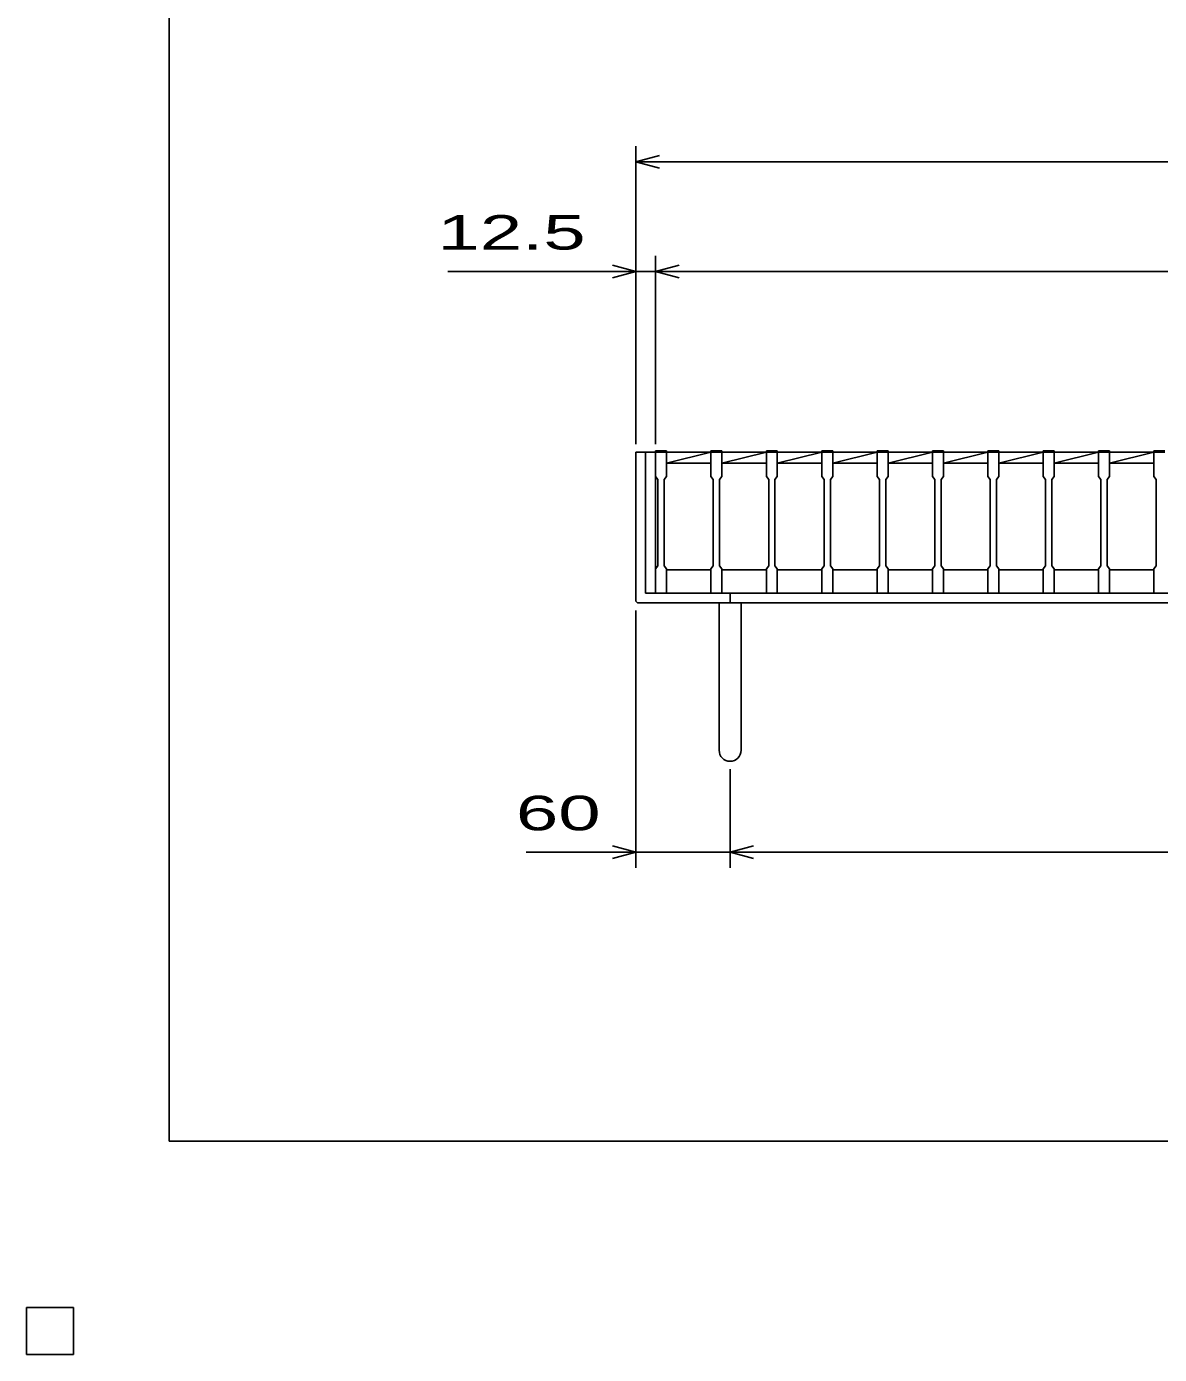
# Model space of a CAD drawing. Units: millimetres, scale not verified. Extents: x -1820 to 1731, y -1282 to 1054.
# Drawn here: x -1820 to -1098, y -1282 to -436 of the extents above; entities that cross this region are included whole.
import ezdxf
from ezdxf.enums import TextEntityAlignment as Align

# ---------------------------------------------------------------- set-up
doc = ezdxf.new("R2010")
doc.units = ezdxf.units.MM
doc.header["$LTSCALE"] = 10
for name, color, linetype, lineweight in [('0_2', 150, 'Continuous', 25), ('16', 3, 'Continuous', 25), ('19', 6, 'Continuous', 25), ('22', 4, 'Continuous', 25), ('24', 2, 'Continuous', 25), ('32', 4, 'Continuous', 25)]:
    doc.layers.add(name, color=color, linetype=linetype, lineweight=lineweight)
doc.styles.add('ベクトル', font='')
doc.styles.get('ベクトル').set_extended_font_data('ベクトル')

msp = doc.modelspace()

# ---------------------------------------------------------------- linework, layer by layer
at = {"layer": '0_2'}
for p, q in [((-1729, -1146.5), (-1729, 1053.5)), ((1731, -1146.5), (-1729, -1146.5)), ((-1790, -1252.5), (-1820, -1252.5)), ((-1820, -1252.5), (-1820, -1282.5)), ((-1790, -1252.5), (-1820, -1252.5)), ((-1820, -1252.5), (-1820, -1282.5)), ((-1790, -1252.5), (-1820, -1252.5)), ((-1820, -1252.5), (-1820, -1282.5)), ((-1790, -1252.5), (-1820, -1252.5)), ((-1820, -1252.5), (-1820, -1282.5)), ((-1790, -1252.5), (-1820, -1252.5)), ((-1820, -1252.5), (-1820, -1282.5)), ((-1790, -1282.5), (-1790, -1252.5)), ((-1790, -1282.5), (-1790, -1252.5)), ((-1790, -1282.5), (-1790, -1252.5)), ((-1790, -1282.5), (-1790, -1252.5)), ((-1790, -1282.5), (-1790, -1252.5)), ((-1820, -1282.5), (-1790, -1282.5)), ((-1820, -1282.5), (-1790, -1282.5)), ((-1820, -1282.5), (-1790, -1282.5)), ((-1820, -1282.5), (-1790, -1282.5)), ((-1820, -1282.5), (-1790, -1282.5))]:
    msp.add_line(p, q, dxfattribs=at)
at = {"layer": '16'}
for p, q in [((-1419, -707.5), (-1419, -706.8)), ((-1419, -706.8), (-1412, -706.8)), ((-1419, -707.5), (-1419, -723)), ((-1412, -707.5), (-1419, -707.5)), ((-1419, -707.5), (-1419, -782.5)), ((-1412, -706.8), (-1412, -707.5)), ((-1412, -723), (-1412, -707.5)), ((-1412, -707.5), (-1383.7, -707.5)), ((-1412, -714.5), (-1383.7, -707.5)), ((-1383.7, -707.5), (-1383.7, -706.8)), ((-1383.7, -706.8), (-1376.7, -706.8)), ((-1383.7, -707.5), (-1383.7, -723)), ((-1376.7, -707.5), (-1383.7, -707.5)), ((-1376.7, -706.8), (-1376.7, -707.5)), ((-1376.7, -723), (-1376.7, -707.5)), ((-1376.7, -707.5), (-1348.4, -707.5)), ((-1376.7, -714.5), (-1348.4, -707.5)), ((-1348.4, -707.5), (-1348.4, -706.8)), ((-1348.4, -706.8), (-1341.4, -706.8)), ((-1348.4, -707.5), (-1348.4, -723)), ((-1341.4, -707.5), (-1348.4, -707.5)), ((-1341.4, -706.8), (-1341.4, -707.5)), ((-1341.4, -723), (-1341.4, -707.5)), ((-1341.4, -707.5), (-1313.1, -707.5)), ((-1341.4, -714.5), (-1313.1, -707.5)), ((-1313.1, -707.5), (-1313.1, -706.8)), ((-1313.1, -706.8), (-1306.1, -706.8)), ((-1313.1, -707.5), (-1313.1, -723)), ((-1306.1, -707.5), (-1313.1, -707.5)), ((-1306.1, -706.8), (-1306.1, -707.5)), ((-1306.1, -723), (-1306.1, -707.5)), ((-1306.1, -707.5), (-1277.8, -707.5)), ((-1306.1, -714.5), (-1277.8, -707.5)), ((-1277.8, -707.5), (-1277.8, -706.8)), ((-1277.8, -706.8), (-1270.8, -706.8)), ((-1277.8, -707.5), (-1277.8, -723)), ((-1270.8, -707.5), (-1277.8, -707.5)), ((-1270.8, -706.8), (-1270.8, -707.5)), ((-1270.8, -723), (-1270.8, -707.5)), ((-1270.8, -707.5), (-1242.5, -707.5)), ((-1270.8, -714.5), (-1242.5, -707.5)), ((-1242.5, -707.5), (-1242.5, -706.8)), ((-1242.5, -706.8), (-1235.5, -706.8)), ((-1242.5, -707.5), (-1242.5, -723)), ((-1235.5, -707.5), (-1242.5, -707.5)), ((-1235.5, -706.8), (-1235.5, -707.5)), ((-1235.5, -723), (-1235.5, -707.5)), ((-1235.5, -707.5), (-1207.2, -707.5)), ((-1235.5, -714.5), (-1207.2, -707.5)), ((-1207.2, -707.5), (-1207.2, -706.8)), ((-1207.2, -706.8), (-1200.2, -706.8)), ((-1207.2, -707.5), (-1207.2, -723)), ((-1200.2, -707.5), (-1207.2, -707.5)), ((-1200.2, -706.8), (-1200.2, -707.5)), ((-1200.2, -723), (-1200.2, -707.5)), ((-1200.2, -707.5), (-1171.9, -707.5)), ((-1200.2, -714.5), (-1171.9, -707.5)), ((-1171.9, -707.5), (-1171.9, -706.8)), ((-1171.9, -706.8), (-1164.9, -706.8)), ((-1171.9, -707.5), (-1171.9, -723)), ((-1164.9, -707.5), (-1171.9, -707.5)), ((-1164.9, -706.8), (-1164.9, -707.5)), ((-1164.9, -723), (-1164.9, -707.5)), ((-1164.9, -707.5), (-1136.6, -707.5)), ((-1164.9, -714.5), (-1136.6, -707.5)), ((-1136.6, -707.5), (-1136.6, -706.8)), ((-1136.6, -706.8), (-1129.6, -706.8)), ((-1136.6, -707.5), (-1136.6, -723)), ((-1129.6, -707.5), (-1136.6, -707.5)), ((-1129.6, -706.8), (-1129.6, -707.5)), ((-1129.6, -723), (-1129.6, -707.5)), ((-1129.6, -707.5), (-1101.3, -707.5)), ((-1129.6, -714.5), (-1101.3, -707.5)), ((-1101.3, -707.5), (-1101.3, -706.8)), ((-1101.3, -706.8), (-1094.3, -706.8)), ((-1101.3, -707.5), (-1101.3, -723)), ((-1094.3, -707.5), (-1101.3, -707.5)), ((-1412, -714.5), (-1383.7, -714.5)), ((-1376.7, -714.5), (-1348.4, -714.5)), ((-1341.4, -714.5), (-1313.1, -714.5)), ((-1306.1, -714.5), (-1277.8, -714.5)), ((-1270.8, -714.5), (-1242.5, -714.5)), ((-1235.5, -714.5), (-1207.2, -714.5)), ((-1200.2, -714.5), (-1171.9, -714.5)), ((-1164.9, -714.5), (-1136.6, -714.5)), ((-1129.6, -714.5), (-1101.3, -714.5)), ((-1419, -723), (-1417.5, -725)), ((-1417.5, -725), (-1417.5, -780)), ((-1413.5, -725), (-1412, -723)), ((-1413.5, -780), (-1413.5, -725)), ((-1383.7, -723), (-1382.2, -725)), ((-1382.2, -725), (-1382.2, -780)), ((-1378.2, -725), (-1376.7, -723)), ((-1378.2, -780), (-1378.2, -725)), ((-1348.4, -723), (-1346.9, -725)), ((-1346.9, -725), (-1346.9, -780)), ((-1342.9, -725), (-1341.4, -723)), ((-1342.9, -780), (-1342.9, -725)), ((-1313.1, -723), (-1311.6, -725)), ((-1311.6, -725), (-1311.6, -780)), ((-1307.6, -725), (-1306.1, -723)), ((-1307.6, -780), (-1307.6, -725)), ((-1277.8, -723), (-1276.3, -725)), ((-1276.3, -725), (-1276.3, -780)), ((-1272.3, -725), (-1270.8, -723)), ((-1272.3, -780), (-1272.3, -725)), ((-1242.5, -723), (-1241, -725)), ((-1241, -725), (-1241, -780)), ((-1237, -725), (-1235.5, -723)), ((-1237, -780), (-1237, -725)), ((-1207.2, -723), (-1205.7, -725)), ((-1205.7, -725), (-1205.7, -780)), ((-1201.7, -725), (-1200.2, -723)), ((-1201.7, -780), (-1201.7, -725)), ((-1171.9, -723), (-1170.4, -725)), ((-1170.4, -725), (-1170.4, -780)), ((-1166.4, -725), (-1164.9, -723)), ((-1166.4, -780), (-1166.4, -725)), ((-1136.6, -723), (-1135.1, -725)), ((-1135.1, -725), (-1135.1, -780)), ((-1131.1, -725), (-1129.6, -723)), ((-1131.1, -780), (-1131.1, -725)), ((-1101.3, -723), (-1099.8, -725)), ((-1099.8, -725), (-1099.8, -780)), ((-1417.5, -780), (-1419, -782)), ((-1419, -782), (-1419, -797.5)), ((-1412, -782), (-1413.5, -780)), ((-1412, -797.5), (-1412, -782)), ((-1412, -782.5), (-1383.7, -782.5)), ((-1382.2, -780), (-1383.7, -782)), ((-1383.7, -782), (-1383.7, -797.5)), ((-1376.7, -782), (-1378.2, -780)), ((-1376.7, -797.5), (-1376.7, -782)), ((-1376.7, -782.5), (-1348.4, -782.5)), ((-1346.9, -780), (-1348.4, -782)), ((-1348.4, -782), (-1348.4, -797.5)), ((-1341.4, -782), (-1342.9, -780)), ((-1341.4, -797.5), (-1341.4, -782)), ((-1341.4, -782.5), (-1313.1, -782.5)), ((-1311.6, -780), (-1313.1, -782)), ((-1313.1, -782), (-1313.1, -797.5)), ((-1306.1, -782), (-1307.6, -780)), ((-1306.1, -797.5), (-1306.1, -782)), ((-1306.1, -782.5), (-1277.8, -782.5)), ((-1276.3, -780), (-1277.8, -782)), ((-1277.8, -782), (-1277.8, -797.5)), ((-1270.8, -782), (-1272.3, -780)), ((-1270.8, -797.5), (-1270.8, -782)), ((-1270.8, -782.5), (-1242.5, -782.5)), ((-1241, -780), (-1242.5, -782)), ((-1242.5, -782), (-1242.5, -797.5)), ((-1235.5, -782), (-1237, -780)), ((-1235.5, -797.5), (-1235.5, -782)), ((-1235.5, -782.5), (-1207.2, -782.5)), ((-1205.7, -780), (-1207.2, -782)), ((-1207.2, -782), (-1207.2, -797.5)), ((-1200.2, -782), (-1201.7, -780)), ((-1200.2, -797.5), (-1200.2, -782)), ((-1200.2, -782.5), (-1171.9, -782.5)), ((-1170.4, -780), (-1171.9, -782)), ((-1171.9, -782), (-1171.9, -797.5)), ((-1164.9, -782), (-1166.4, -780)), ((-1164.9, -797.5), (-1164.9, -782)), ((-1164.9, -782.5), (-1136.6, -782.5)), ((-1135.1, -780), (-1136.6, -782)), ((-1136.6, -782), (-1136.6, -797.5)), ((-1129.6, -782), (-1131.1, -780)), ((-1129.6, -797.5), (-1129.6, -782)), ((-1129.6, -782.5), (-1101.3, -782.5)), ((-1099.8, -780), (-1101.3, -782)), ((-1101.3, -782), (-1101.3, -797.5)), ((-1419, -797.5), (-1412, -797.5)), ((-1383.7, -797.5), (-1376.7, -797.5)), ((-1348.4, -797.5), (-1341.4, -797.5)), ((-1313.1, -797.5), (-1306.1, -797.5)), ((-1277.8, -797.5), (-1270.8, -797.5)), ((-1242.5, -797.5), (-1235.5, -797.5)), ((-1207.2, -797.5), (-1200.2, -797.5)), ((-1171.9, -797.5), (-1164.9, -797.5)), ((-1136.6, -797.5), (-1129.6, -797.5)), ((-1101.3, -797.5), (-1094.3, -797.5)), ((-1790, -1252.5), (-1820, -1252.5)), ((-1820, -1252.5), (-1820, -1282.5)), ((-1790, -1252.5), (-1820, -1252.5)), ((-1820, -1252.5), (-1820, -1282.5)), ((-1790, -1252.5), (-1820, -1252.5)), ((-1820, -1252.5), (-1820, -1282.5)), ((-1790, -1252.5), (-1820, -1252.5)), ((-1820, -1252.5), (-1820, -1282.5)), ((-1790, -1252.5), (-1820, -1252.5)), ((-1820, -1252.5), (-1820, -1282.5)), ((-1790, -1282.5), (-1790, -1252.5)), ((-1790, -1282.5), (-1790, -1252.5)), ((-1790, -1282.5), (-1790, -1252.5)), ((-1790, -1282.5), (-1790, -1252.5)), ((-1790, -1282.5), (-1790, -1252.5)), ((-1820, -1282.5), (-1790, -1282.5)), ((-1820, -1282.5), (-1790, -1282.5)), ((-1820, -1282.5), (-1790, -1282.5)), ((-1820, -1282.5), (-1790, -1282.5)), ((-1820, -1282.5), (-1790, -1282.5))]:
    msp.add_line(p, q, dxfattribs=at)
at = {"layer": '19'}
for p, q in [((-1419, -707.5), (-1431.5, -707.5)), ((-1431.5, -707.5), (-1431.5, -802.5)), ((-1425.5, -797.5), (-1425.5, -707.5)), ((-1431.5, -802.5), (-1430.5, -803.5)), ((-1430.5, -803.5), (-412.5, -803.5)), ((-417.5, -797.5), (-1425.5, -797.5)), ((-1378.5, -803.5), (-1378.5, -897.5)), ((-1371.5, -803.5), (-1371.5, -797.5)), ((-1364.5, -897.5), (-1364.5, -803.5))]:
    msp.add_line(p, q, dxfattribs=at)
msp.add_arc((-1371.5, -897.5), 7, 180, 0, dxfattribs=at)
at = {"layer": '22'}
for p, q in [((-1431.5, -702.5), (-1431.5, -512.5)), ((-1431.5, -522.5), (-1416.5, -518.5)), ((-1416.5, -526.5), (-1431.5, -522.5)), ((-1431.5, -522.5), (-411.5, -522.5)), ((-1431.5, -702.5), (-1431.5, -582.5)), ((-1419, -702.5), (-1419, -582.5)), ((-1431.5, -592.5), (-1446.5, -588.5)), ((-1419, -592.5), (-1404, -588.5)), ((-1551.5, -592.5), (-1431.5, -592.5)), ((-1446.5, -596.5), (-1431.5, -592.5)), ((-1431.5, -592.5), (-1419, -592.5)), ((-1404, -596.5), (-1419, -592.5)), ((-1419, -592.5), (-424, -592.5)), ((-1431.5, -972.5), (-1431.5, -808.5)), ((-1371.5, -972.5), (-1371.5, -909.5)), ((-1501.5, -962.5), (-1431.5, -962.5)), ((-1431.5, -962.5), (-1446.5, -958.5)), ((-1446.5, -966.5), (-1431.5, -962.5)), ((-1431.5, -962.5), (-1371.5, -962.5)), ((-1371.5, -962.5), (-1356.5, -958.5)), ((-1356.5, -966.5), (-1371.5, -962.5)), ((-1371.5, -962.5), (-471.5, -962.5))]:
    msp.add_line(p, q, dxfattribs=at)
at = {"layer": '22', "color": 2}
for p, q in [((-1790, -1252.5), (-1820, -1252.5)), ((-1820, -1252.5), (-1820, -1282.5)), ((-1790, -1252.5), (-1820, -1252.5)), ((-1820, -1252.5), (-1820, -1282.5)), ((-1790, -1252.5), (-1820, -1252.5)), ((-1820, -1252.5), (-1820, -1282.5)), ((-1790, -1282.5), (-1790, -1252.5)), ((-1790, -1282.5), (-1790, -1252.5)), ((-1790, -1282.5), (-1790, -1252.5)), ((-1820, -1282.5), (-1790, -1282.5)), ((-1820, -1282.5), (-1790, -1282.5)), ((-1820, -1282.5), (-1790, -1282.5))]:
    msp.add_line(p, q, dxfattribs=at)
at = {"layer": '24', "color": 4}
for p, q in [((-1790, -1252.5), (-1820, -1252.5)), ((-1820, -1252.5), (-1820, -1282.5)), ((-1790, -1252.5), (-1820, -1252.5)), ((-1820, -1252.5), (-1820, -1282.5)), ((-1790, -1252.5), (-1820, -1252.5)), ((-1820, -1252.5), (-1820, -1282.5)), ((-1790, -1282.5), (-1790, -1252.5)), ((-1790, -1282.5), (-1790, -1252.5)), ((-1790, -1282.5), (-1790, -1252.5)), ((-1820, -1282.5), (-1790, -1282.5)), ((-1820, -1282.5), (-1790, -1282.5)), ((-1820, -1282.5), (-1790, -1282.5))]:
    msp.add_line(p, q, dxfattribs=at)
at = {"layer": '32'}
for p, q in [((-1790, -1252.5), (-1820, -1252.5)), ((-1820, -1252.5), (-1820, -1282.5)), ((-1790, -1252.5), (-1820, -1252.5)), ((-1820, -1252.5), (-1820, -1282.5)), ((-1790, -1252.5), (-1820, -1252.5)), ((-1820, -1252.5), (-1820, -1282.5)), ((-1790, -1252.5), (-1820, -1252.5)), ((-1820, -1252.5), (-1820, -1282.5)), ((-1790, -1252.5), (-1820, -1252.5)), ((-1820, -1252.5), (-1820, -1282.5)), ((-1790, -1282.5), (-1790, -1252.5)), ((-1790, -1282.5), (-1790, -1252.5)), ((-1790, -1282.5), (-1790, -1252.5)), ((-1790, -1282.5), (-1790, -1252.5)), ((-1790, -1282.5), (-1790, -1252.5)), ((-1820, -1282.5), (-1790, -1282.5)), ((-1820, -1282.5), (-1790, -1282.5)), ((-1820, -1282.5), (-1790, -1282.5)), ((-1820, -1282.5), (-1790, -1282.5)), ((-1820, -1282.5), (-1790, -1282.5))]:
    msp.add_line(p, q, dxfattribs=at)

# ---------------------------------------------------------------- texts
at = {"layer": '22', "color": 2, "style": 'ベクトル', "width": 1.65}
for s, p in [(' 12.5 ', (-1571.5, -567.5)), (' 60 ', (-1521.5, -937.5))]:
    msp.add_text(s, height=21.99, dxfattribs=at).set_placement(p, align=Align.MIDDLE_LEFT)

doc.saveas('drawing.dxf')
